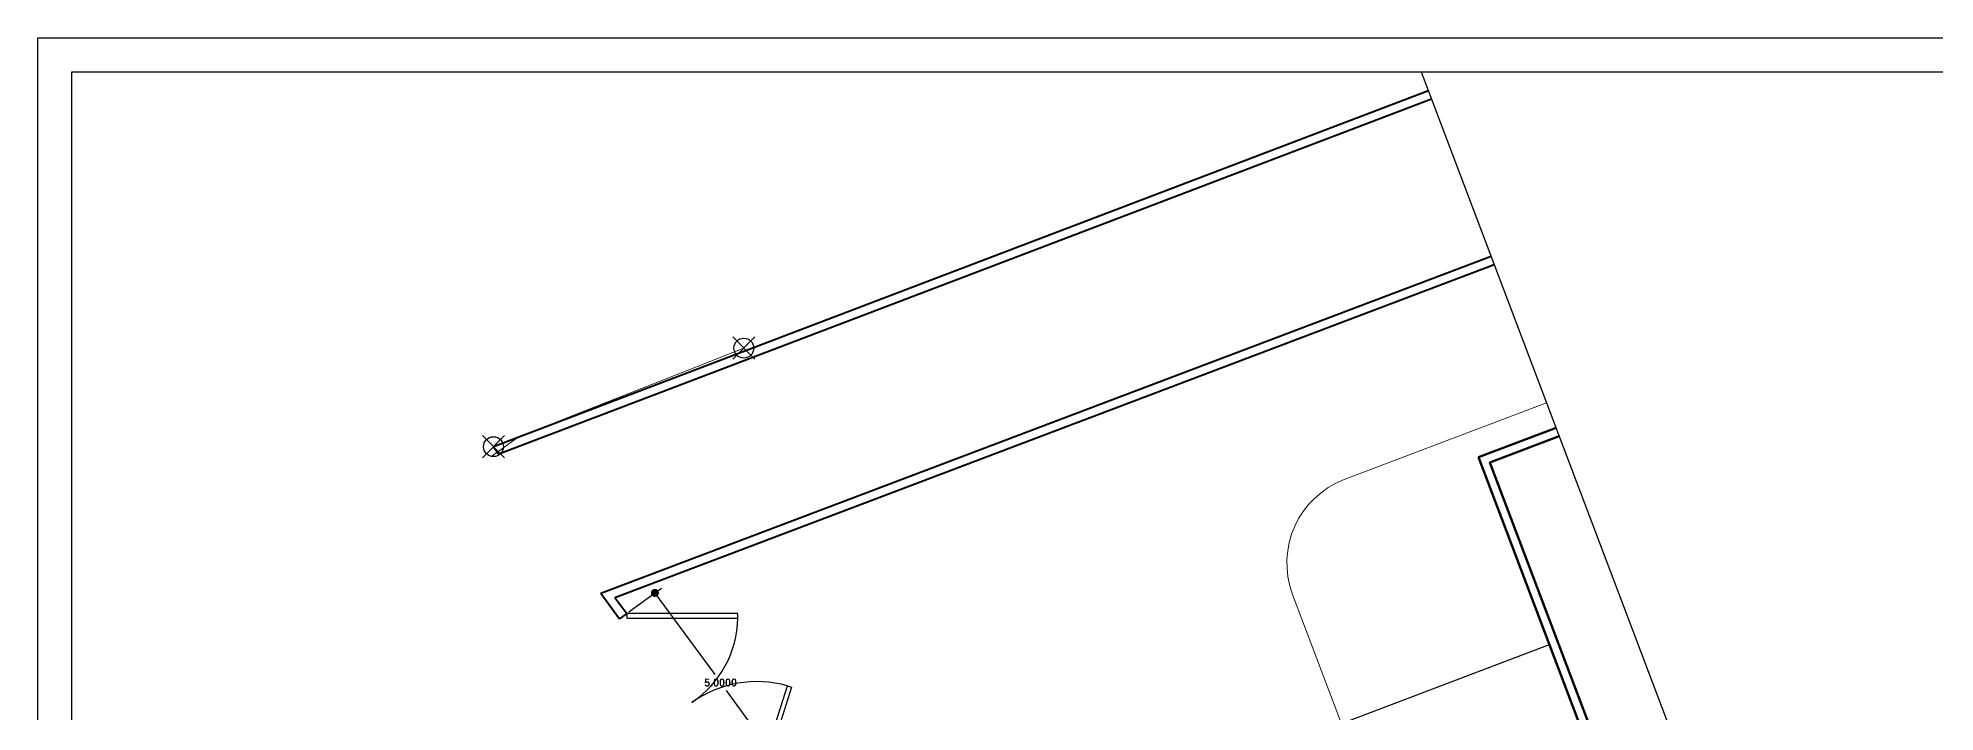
# Model space of a CAD drawing. Header units: metres. Extents: x 2164 to 2480, y 2851 to 3062.
# Drawn here: x 2231.78 to 2274.44, y 2931.6 to 2946.75 of the extents above; entities that cross this region are included whole.
import ezdxf

# ---------------------------------------------------------------- set-up
doc = ezdxf.new("R2010")
doc.units = ezdxf.units.M
doc.header["$MEASUREMENT"] = 0
doc.layers.get('0').update_dxf_attribs({"linetype": 'CONTINUOUS'})
doc.layers.get('Defpoints').update_dxf_attribs({"linetype": 'CONTINUOUS'})
doc.layers.add('SPOTX', color=5, linetype='CONTINUOUS')
doc.layers.add('تعديل الأرض', color=2, linetype='CONTINUOUS')
doc.styles.add('Arial', font='arial.ttf', dxfattribs={"height": 0.05})
doc.styles.get("Standard").update_dxf_attribs({"font": 'bold.shx', "bigfont": 'whgtxt.shx'})
doc.dimstyles.new('STANDARD$0', dxfattribs={"dimtxt": 0.2, "dimasz": 0.08, "dimexe": 0.18, "dimexo": 0.0625, "dimgap": 0.09, "dimtad": 0, "dimtih": 1, "dimtoh": 1, "dimzin": 0, "dimdsep": 46, "dimtxsty": 'Arial', "dimblk": 'DOT', "dimcen": 0.09, "dimse1": 1, "dimse2": 1, "dimadec": 0, "dimazin": 3, "dimtfac": 1, "dimtofl": 0, "dimtmove": 0, "dimatfit": 3, "dimfxl": 1, "dimtolj": 1, "dimtzin": 0, "dimarcsym": 0})

# ---------------------------------------------------------------- blocks, each defined once
blk = doc.blocks.new('SPOTX')
for p, q in [((0.5, -0.5), (-0.5, 0.5)), ((-0.5, -0.5), (0.5, 0.5))]:
    blk.add_line(p, q)
blk.add_circle((0, 0), 0.447)
blk = doc.blocks.new('_Dot')
at = {"color": 0, "linetype": 'ByBlock', "lineweight": -2}
blk.add_line((-0.5, 0), (-1, 0), dxfattribs=at)
at = {"color": 0, "linetype": 'ByBlock', "const_width": 0.5}
blk.add_lwpolyline([(-0.25, 0, 1), (0.25, 0, 1)], format="xyb", close=True, dxfattribs=at)
blk = doc.blocks.new('*D83')
at = {"color": 0, "lineweight": -2, "transparency": 16777216}
for p, q in [((2245.068, 2933.852), (2245.797, 2934.386)), ((2245.758, 2934.134), (2246.997, 2932.443)), ((2248.5, 2930.391), (2247.261, 2932.083)), ((2248.022, 2929.818), (2248.752, 2930.352))]:
    blk.add_line(p, q, dxfattribs=at)
at = {"layer": 'Defpoints', "color": 0, "transparency": 16777216}
for p in [(2245.017, 2933.814, 10.08), (2248.607, 2930.246), (2247.971, 2929.781, 10.08)]:
    blk.add_point(p, dxfattribs=at)
at = {"color": 0, "lineweight": -2, "transparency": 16777216, "xscale": 0.18, "yscale": 0.18, "zscale": 0.18}
for p, rotation in [((2245.652, 2934.279), 126.2222626169219), ((2248.607, 2930.246), 306.2222626169219)]:
    blk.add_blockref('_Dot', p, dxfattribs=dict(at, rotation=rotation))
at = {"color": 0, "lineweight": 30, "transparency": 16777216, "insert": (2247.129, 2932.263), "char_height": 0.18, "attachment_point": 5}
blk.add_mtext('\\A1;5.0000', dxfattribs=at)

msp = doc.modelspace()

# ---------------------------------------------------------------- linework, layer by layer
at = {"color": 18, "true_color": 0x000000}
for p, q in [((2231.77527, 2901.46262), (2231.77527, 2946.74843)), ((2242.02096, 2937.56456, 18.51721), (2242.08226, 2937.48087, 18.51721))]:
    msp.add_line(p, q, dxfattribs=at)
at = {"color": 244, "lineweight": 15, "true_color": 0x991b1e}
msp.add_line((2242.52375, 2937.73895, 8.43721), (2241.96858, 2937.34734, 8.43721), dxfattribs=at)
at = {"color": 18, "true_color": 0x000000}
msp.add_lwpolyline([(2231.77527, 2946.74843), (2295.8158, 2946.74843), (2295.8158, 2901.46262), (2231.77527, 2901.46262)], close=True, dxfattribs=at)
at = {"color": 18, "lineweight": 30, "true_color": 0x000000}
msp.add_lwpolyline([(2232.53766, 2945.98604), (2295.05342, 2945.98604), (2295.05342, 2902.22501), (2232.53766, 2902.22501)], close=True, dxfattribs=at)
at = {"color": 252, "lineweight": 30, "true_color": 0x939598}
msp.add_lwpolyline([(2262.8899, 2945.98604), (2269.16708, 2929.41213), (2270.40001, 2929.61493), (2268.50519, 2928.36679), (2269.56299, 2928.36679), (2276.36921, 2910.39599)], dxfattribs=at)
at = {"lineweight": 15, "elevation": 18.51721}
msp.add_lwpolyline([(2242.02096, 2937.56456), (2247.65196, 2939.77956)], dxfattribs=at)
at = {"color": 251, "lineweight": 9, "true_color": 0x636466, "elevation": 0.09924}
msp.add_lwpolyline([(2261.55421, 2930.13166), (2259.99579, 2934.24643, -0.41421356), (2261.15776, 2936.82516), (2265.70693, 2938.5481)], format="xyb", dxfattribs=at)
at = {"color": 18, "true_color": 0x000000}
for points in [[(2245.01747, 2933.81475), (2245.01744, 2933.71475), (2247.51744, 2933.71398), (2247.51747, 2933.81475), (2245.01747, 2933.81552)], [(2247.97082, 2929.78018), (2247.87549, 2929.81038), (2248.63029, 2932.19371), (2248.72636, 2932.16328), (2247.97155, 2929.77995)]]:
    msp.add_lwpolyline(points, dxfattribs=at)
for centre, radius, start, end in [((2245.19291, 2933.75208, 10.08), 2.32484, 303.646125, 359.060927), ((2247.95323, 2929.73864, 10.08), 2.54671, 74.581971, 125.315799)]:
    msp.add_arc(centre, radius, start, end, dxfattribs=at)
at = {"layer": 'تعديل الأرض', "color": 0, "linetype": 'Continuous', "lineweight": 40}
for p, q in [((2263.05152, 2945.5593, 18.51721), (2242.02096, 2937.56456, 18.51721)), ((2263.12236, 2945.37226, 18.51721), (2242.14355, 2937.39719, 18.51721)), ((2244.43347, 2934.27108), (2264.45821, 2941.84516)), ((2244.75093, 2934.17732), (2264.52905, 2941.65813)), ((2242.02096, 2937.56456, 18.51721), (2242.14355, 2937.39719, 18.51721)), ((2242.11719, 2937.60241, 18.51721), (2242.11792, 2937.60141, 18.51721)), ((2244.43416, 2934.27133), (2244.85546, 2933.69616)), ((2244.75093, 2934.17732), (2245.01685, 2933.81429)), ((2245.01685, 2933.81429), (2244.8555, 2933.69611, 37.03441))]:
    msp.add_line(p, q, dxfattribs=at)
at = {"layer": 'تعديل الأرض', "color": 18, "linetype": 'Continuous', "lineweight": 30, "true_color": 0x000000}
msp.add_line((2261.09376, 2931.34739, 8.53644), (2265.76964, 2933.11832, 8.53644), dxfattribs=at)
at = {"layer": 'تعديل الأرض', "color": 0, "linetype": 'Continuous', "lineweight": 60, "elevation": 0.09924}
for points in [[(2267.89476, 2927.50728), (2264.1758, 2937.32661), (2265.91944, 2937.987)], [(2268.08179, 2927.57811), (2264.43367, 2937.21041), (2265.99028, 2937.79996)]]:
    msp.add_lwpolyline(points, dxfattribs=at)

# ---------------------------------------------------------------- block references
at = {"layer": 'SPOTX', "lineweight": 15, "xscale": 0.5, "yscale": 0.5, "zscale": 0.5}
msp.add_blockref('SPOTX', (2247.65196, 2939.77956, 20.05321), dxfattribs=at)
at = {"layer": 'SPOTX', "xscale": 0.5, "yscale": 0.5, "zscale": 0.5}
msp.add_blockref('SPOTX', (2242.02096, 2937.56456, 18.51721), dxfattribs=at)

# ---------------------------------------------------------------- dimensions: what is measured, and where the dimension line sits
at = {"color": 244, "lineweight": 30, "true_color": 0x991b1e}
dim = msp.add_aligned_dim(p1=(2245.01685, 2933.81429), p2=(2247.97144, 2929.78064), distance=0.7872, dimstyle='STANDARD$0', override={"dimtxt": 0.18, "dimasz": 0.18, "dimexo": 0.063, "dimdec": 4, "dimtxsty": 'Standard', "dimse1": 0, "dimse2": 0, "dimazin": 0, "dimtdec": 4, "dimldrblk": 'Dot'}, dxfattribs=at)
dim.commit()
dim.dimension.update_dxf_attribs({"geometry": '*D83', "text_midpoint": (2247.1292, 2932.26264, -10.08)})

doc.saveas('drawing.dxf')
